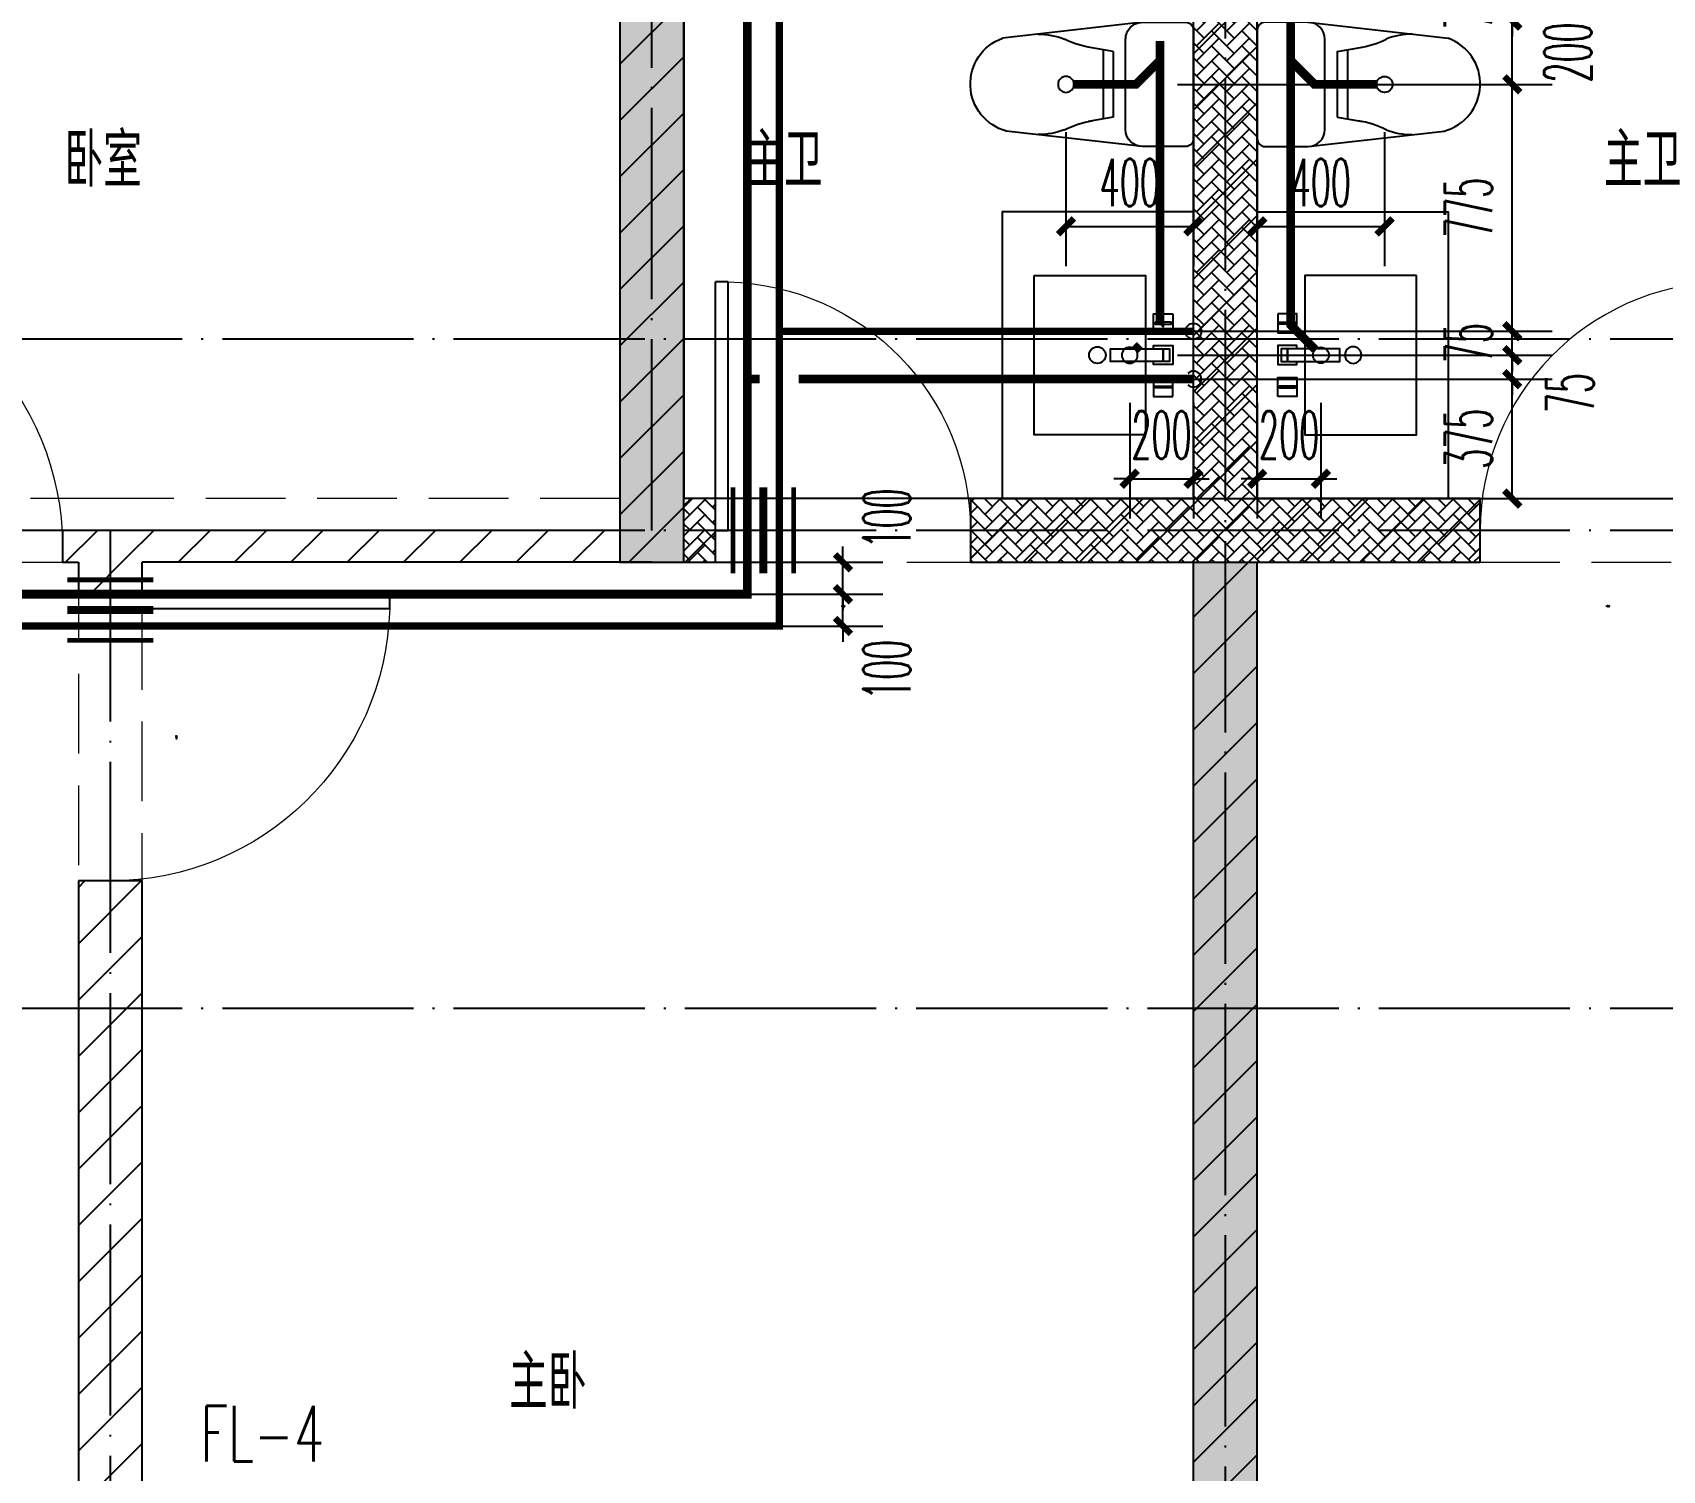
# Model space of a CAD drawing. Extents: x 27938 to 1507990, y 110129 to 923079.
# Drawn here: x 1222520 to 1227636, y 584174 to 588686 of the extents above; entities that cross this region are included whole.
import ezdxf

# ---------------------------------------------------------------- set-up
doc = ezdxf.new("R2010")
doc.units = 0
doc.header["$LTSCALE"] = 1000
doc.header["$MEASUREMENT"] = 0
doc.linetypes.add('DASH', pattern=[0.35, 0.25, -0.1])
doc.linetypes.add('DOTE', pattern=[2.42, 2, -0.2, 0.02, -0.2])
for name, color, linetype in [('----建筑底图', 8, 'Continuous'), ('COLUMN', 9, 'Continuous'), ('DIM_SYMB', 3, 'Continuous'), ('DIM_废水', 31, 'Continuous'), ('DOTE', 1, 'Continuous'), ('EQUIP_污水', 7, 'Continuous'), ('IP-bath&kitchen-JOHNSON', 4, 'Continuous'), ('LVTRY', 6, 'Continuous'), ('P-bath&kitchen-JOHNSON', 4, 'Continuous'), ('PIPE-不分区热给水', 5, 'RJ'), ('PIPE-不分区给水', 3, 'J'), ('PIPE-污水', 2, 'W'), ('PUB_HATCH', 8, 'Continuous'), ('PUB_TEXT', 4, 'Continuous'), ('VALVE_不分区给水', 7, 'Continuous'), ('VPIPE-不分区热给水', 5, 'Continuous'), ('VPIPE-不分区给水', 3, 'Continuous'), ('WALL', 9, 'Continuous'), ('WINDOW', 4, 'Continuous'), ('WINDOW_TEXT', 7, 'Continuous'), ('保温', 6, 'Continuous')]:
    doc.layers.add(name, color=color, linetype=linetype)
doc.layers.add('S-L主梁线', color=4, linetype='DASH', plot=False)
doc.styles.add('_TCH_DIM_T3', font='SIMPLEX.shx', dxfattribs={"width": 0.494118, "bigfont": 'GBCBIG.shx'})
doc.styles.add('_TCH_WINDOW', font='SIMPLEX.shx', dxfattribs={"width": 0.7, "height": 3.5, "bigfont": 'GBCBIG.shx'})
doc.styles.add('_TWT_SERIAL', font='SIMPLEX', dxfattribs={"width": 0.8, "height": 3.5, "bigfont": 'HZTXT'})
doc.styles.get("Standard").update_dxf_attribs({"font": 'gbenor.shx', "bigfont": 'gbcbig.shx'})
doc.linetypes.add('J', pattern='A,3,-0.2,["J",Standard,S=0.25,R=0,X=-0.1,Y=-0.115],-0.2', length=3.4)
doc.linetypes.add('RJ', pattern='A,3,-0.2,["RJ",Standard,S=0.25,R=0,X=-0.1,Y=-0.115],-0.35', length=3.55)
doc.linetypes.add('W', pattern='A,3,-0.2,["W",Standard,S=0.25,R=0,X=-0.1,Y=-0.115],-0.2', length=3.4)
doc.dimstyles.new('_TWT_ARCH&&50', dxfattribs={"dimtxt": 148.75, "dimasz": 50, "dimexe": 125, "dimexo": 150, "dimgap": 63.125, "dimtad": 1, "dimdec": 0, "dimzin": 0, "dimdsep": 46, "dimtxsty": '_TCH_DIM_T3', "dimblk": 'ARCHTICK', "dimcen": 0.09, "dimclrt": 7, "dimazin": 2, "dimtfac": 1, "dimtdec": 0, "dimtix": 1, "dimtmove": 2, "dimatfit": 3, "dimfxl": 100, "dimtolj": 1, "dimtzin": 0, "dimarcsym": 0})
pattern_1 = [(45, (-445516.58, -596748.81), (0, 47.4157523), [100.584, -33.528]), (135, (-445492.87, -596725.102), (3e-15, 47.4157523), [100.584, -33.528])]
pattern_2 = [(45, (0, 89.76), (-88.3884, 88.3884), [])]

# ---------------------------------------------------------------- blocks, each defined once
blk = doc.blocks.new('rrrrrrrrrrrra')
at = {"color": 0}
for p, q in [((252.6, 483.7), (-87.4, 483.7)), ((-112.4, 458.7), (-112.4, 324.3)), ((277.6, 324.3), (277.6, 458.7)), ((-112.4, 324.3), (-63.7, -103.4)), ((277.6, 324.3), (227.5, -115.6)), ((-59.1, 271.1), (224.3, 271.1)), ((-20.6, 232.4), (-34.2, 153.6)), ((185.8, 232.4), (-20.6, 232.4)), ((185.8, 232.4), (199.4, 153.6)), ((191.3, 200.5), (-26.1, 200.5))]:
    blk.add_line(p, q, dxfattribs=at)
for centre, radius, start, end in [((-87.4, 458.7), 25, 90, 180), ((252.6, 458.7), 25, 0, 90), ((-59.1, 324.3), 53.3, 180, 270), ((224.3, 324.3), 53.3, 270, 0), ((-322.6, 209.8), 293.8, 333.5369, 351.4828), ((487.8, 209.8), 293.8, 188.5172, 206.4631), ((149, -3.2), 224.1, 158.5202, 180), ((16.2, -3.2), 224.1, 0, 21.4798), ((83.8, -63.6), 152.8, 195.0773, 340.1181)]:
    blk.add_arc(centre, radius, start, end, dxfattribs=at)
blk = doc.blocks.new('A$C1E0F638F')
at = {"color": 0}
for points in [[(499.7, 435.1), (499.7, 85.1), (0, 85.1), (0, 435.1)], [(269.9, 30), (229.9, 30), (229.9, 195), (269.9, 195)], [(119.9, 0), (179.9, 0), (179.9, 60), (119.9, 60)], [(146.9, 55), (152.9, 55), (152.9, 5), (146.9, 5)], [(379.9, 0), (319.9, 0), (319.9, 60), (379.9, 60)], [(352.9, 55), (346.9, 55), (346.9, 5), (352.9, 5)], [(229.9, 30), (269.9, 30), (269.9, 10), (229.9, 10)]]:
    blk.add_lwpolyline(points, close=True, dxfattribs=at)
blk.add_lwpolyline([(269.9, 60), (279.9, 60), (279.9, 0), (219.9, 0), (219.9, 60), (229.9, 60)], dxfattribs=at)
blk.add_circle((249.9, 236.3), 26, dxfattribs=at)
blk = doc.blocks.new('$lvtry$00000171')
at = {"color": 0}
for p, q in [((-74.2, 10.6), (-10.6, 74.2)), ((-69.8, -27.4), (27.4, 69.8)), ((-53, -53), (53, 53)), ((-27.4, -69.8), (69.8, 27.4)), ((10.6, -74.2), (74.2, -10.6))]:
    blk.add_line(p, q, dxfattribs=at)
blk.add_circle((0, 0), 75, dxfattribs=at)
blk.add_point((0, 0), dxfattribs=at)
blk = doc.blocks.new('135')
blk.add_hatch(color=0).paths.add_polyline_path([(4.8, 1.8), (3.6, -1), (-4.7, 2.5), (-3.5, 5.3)])
at = {"color": 0}
for p, q in [((-6.3, 2.6), (5.4, -2.3)), ((-5.7, 2.9), (-5.2, 2.7)), ((-5.6, 18.9), (-3.4, 19.4)), ((-3.4, 19.4), (-5.5, 19.4)), ((5.2, 10.9), (-5.3, 10.9)), ((5.2, 9.7), (-5.2, 9.7)), ((-5.2, 2.7), (-3.8, 5.9)), ((-5, 10.9), (-5, 30.5)), ((-3.8, 5.9), (5.4, 2.1)), ((0, 0), (0, 39.1)), ((5.6, 18.9), (3.4, 19.3)), ((3.4, 19.3), (5.6, 19.3)), ((4.1, -1.2), (5.4, 2.1)), ((5, 10.9), (5, 32.3)), ((4.1, -1.2), (5.7, -1.8))]:
    blk.add_line(p, q, dxfattribs=at)
for centre, radius, start, end in [((6.2, 15.8), 13.5, 151.0147, 204.8403), ((13.5, 4.2), 20.5, 163.0924, 182.0012), ((-6, 3.6), 1, 184.2275, 248.4661), ((8.6, 15.5), 14.6, 166.278, 198.0953), ((13.5, 4.2), 19.5, 163.7443, 182.5269), ((-5.5, 3.3), 0.5, 181.9385, 247.2597), ((-5.2, 22.1), 0.5, 335.7643, 151.0147), ((3.8, 18.1), 9.42, 155.7643, 171.9773), ((5.2, 22.3), 0.5, 29.8425, 204.574), ((-5.9, 17.2), 11.7, 10.475, 24.574), ((29.1, 6.7), 24, 172.9439, 199.2318), ((-6.3, 15.4), 12.4, 338.6449, 16.0476), ((-6, 15.8), 13.4, 334.9111, 29.8425), ((26.4, 6.3), 20.6, 169.1454, 199.9526), ((5.9, -1.2), 1.17, 247.4597, 19.9526), ((5.9, -1.4), 0.5, 247.4597, 19.2318)]:
    blk.add_arc(centre, radius, start, end, dxfattribs=at)
blk.add_open_spline([(-5, 30.5), (-4.1, 31.3), (-2.3, 33), (0.9, 29.2), (3.5, 31.1), (5, 32.3)], degree=3, knots=[0, 0, 0, 0, 3.066329, 6.218313, 11.124135, 11.124135, 11.124135, 11.124135], dxfattribs=at)
blk = doc.blocks.new('SDFAWERAWER')
at = {"layer": 'LVTRY', "color": 0}
for p, q in [((593987.8, -1242190.5), (593978.2, -1242214)), ((594017.1, -1242202.5), (593987.8, -1242190.5)), ((594015.8, -1242220.4), (594027.2, -1242192.7)), ((594025.7, -1242203.9), (594018.5, -1242221.5)), ((594022.6, -1242211.4), (594029.8, -1242193.8)), ((594025.4, -1242210.8), (594031.1, -1242196.8)), ((594027.2, -1242192.7), (594033, -1242195.1)), ((594029.8, -1242193.8), (594031.1, -1242196.8)), ((594032.2, -1242197.2), (594033, -1242195.1)), ((594033, -1242195.1), (594034, -1242197.4)), ((594033.8, -1242197.9), (594034, -1242197.4)), ((594047.3, -1242200.9), (594035.9, -1242228.7)), ((594041.6, -1242228.5), (594051.2, -1242205)), ((594049.9, -1242202), (594043.3, -1242218.2)), ((594047.3, -1242200.9), (594049.9, -1242202)), ((594049.9, -1242202), (594051.2, -1242205)), ((593941.2, -1242210.1), (593783.7, -1242594.8)), ((593964.6, -1242219.7), (593807.2, -1242604.4)), ((593941.2, -1242210.1), (593964.6, -1242219.7)), ((594007.5, -1242226), (593978.2, -1242214)), ((594015.8, -1242220.4), (594021.7, -1242222.8)), ((594018.5, -1242221.5), (594021.5, -1242220.3)), ((594025.4, -1242210.8), (594021.5, -1242220.3)), ((594022.6, -1242220.7), (594021.7, -1242222.8)), ((594021.7, -1242222.8), (594023.9, -1242221.9)), ((594024.2, -1242221.4), (594023.9, -1242221.9)), ((594027.7, -1242234.3), (594078.4, -1242255)), ((594035.9, -1242228.7), (594038.6, -1242229.7)), ((594037.3, -1242210.8), (594088, -1242231.6)), ((594038.6, -1242229.7), (594045.2, -1242213.6)), ((594038.6, -1242229.7), (594041.6, -1242228.5)), ((594057.1, -1242246.3), (594066.7, -1242222.8)), ((593783.7, -1242594.8), (593807.2, -1242604.4)), ((593803.2, -1242641.3), (593812.8, -1242617.9)), ((593812.8, -1242617.9), (593842.2, -1242629.9)), ((593803.2, -1242641.3), (593832.6, -1242653.3)), ((593842.2, -1242629.9), (593832.6, -1242653.3)), ((593833.8, -1242656.3), (593832.6, -1242653.3)), ((593845.2, -1242628.6), (593833.8, -1242656.3)), ((593836.5, -1242657.4), (593833.8, -1242656.3)), ((593847.8, -1242629.7), (593836.5, -1242657.4)), ((593845.2, -1242628.6), (593842.2, -1242629.9)), ((593847.8, -1242629.7), (593845.2, -1242628.6)), ((593847.1, -1242661.8), (593858.5, -1242634.1)), ((593847.1, -1242661.8), (593849.8, -1242662.9)), ((593849.8, -1242662.9), (593861.2, -1242635.2)), ((593852.1, -1242661.9), (593862.1, -1242637.4)), ((593858.5, -1242634.1), (593861.2, -1242635.2)), ((593861.2, -1242635.2), (593862.1, -1242637.4))]:
    blk.add_line(p, q, dxfattribs=at)
blk.add_lwpolyline([(593823.5, -1242717), (594045.8, -1242173.9), (594036.5, -1242170.2), (593814.2, -1242713.2)], close=True, dxfattribs=at)
blk.add_arc((594075.3, -1242240), 15.3, 281.7932, 33.7019, dxfattribs=at)
for centre, major_axis, start_param, end_param in [((593974.2, -1242223.6), (3.93, 9.6), 0, 1.570796), ((593816.8, -1242608.3), (13.5, 33.1), 1.570796, 3.141593), ((593816.8, -1242608.3), (3.93, 9.6), 1.570796, 3.141593)]:
    blk.add_ellipse(centre, major_axis=major_axis, ratio=1, start_param=start_param, end_param=end_param, dxfattribs=at)
at = {"layer": 'P-bath&kitchen-JOHNSON', "color": 0, "linetype": 'DASH'}
blk.add_arc((593809.8, -1242714), 586.2, 67.5369, 157.1325, dxfattribs=at)
at = {"layer": 'LVTRY', "color": 8, "xscale": -1, "rotation": 157.7329157530927}
blk.add_blockref('135', (594045.3, -1242161.9), dxfattribs=at)
blk = doc.blocks.new('A$C5DCB2F21')
at = {"layer": 'IP-bath&kitchen-JOHNSON', "color": 0}
for p, q in [((-68.3, -213.2), (-157.7, -275)), ((68.2, -213.2), (157.6, -275)), ((-0.1, -261.4), (-0.1, -424.7))]:
    blk.add_line(p, q, dxfattribs=at)
for centre, major_axis, ratio, start_param, end_param in [((0, -178.8), (-51, 0), 0.990052, -1.36297, 4.504563), ((0, -177.8), (-26.8, 0), 0.994812, -1.167677, 4.309269)]:
    blk.add_ellipse(centre, major_axis=major_axis, ratio=ratio, start_param=start_param, end_param=end_param, dxfattribs=at)
at = {"layer": 'LVTRY', "color": 0}
for p, q in [((73.6, 0), (-73.6, 0)), ((-10.5, -173.5), (-10.5, -49.3)), ((10.6, -173.5), (10.6, -49.3))]:
    blk.add_line(p, q, dxfattribs=at)
blk.add_lwpolyline([(73.6, 0), (73.6, -15.8), (-73.6, -15.8), (-73.6, 0)], dxfattribs=at)
for points in [[(-26.3, -30.7, -0.364142), (-37.8, -15.8, -0.020495)], [(-10.5, -49.4, 0.214893), (-26.3, -30.7, 7.649644)], [(10.6, -49.3, -0.21439), (26.3, -30.7, -7.649644)], [(26.3, -30.7, 0.364142), (37.8, -15.8, 0.020495)]]:
    blk.add_lwpolyline(points, format="xyb", dxfattribs=at)
blk.add_arc((0, -173.5), 10.5, 180, 0, dxfattribs=at)
for centre, major_axis, ratio, start_param, end_param in [((0, -181.3), (53.6, 0), 0.987577, 1.76809, 7.656688), ((-12.4, -164.7), (0, 1.43), 0.85, -1.570796, 4.712389), ((-12.4, -189.2), (0, 1.43), 0.85, 4.712389, 10.995574), ((12.5, -164.7), (0, 1.43), 0.85, 4.712389, 10.995574), ((12.5, -189.2), (0, 1.43), 0.85, 4.712389, 10.995574)]:
    blk.add_ellipse(centre, major_axis=major_axis, ratio=ratio, start_param=start_param, end_param=end_param, dxfattribs=at)
blk = doc.blocks.new('GDGDRGDGRD')
at = {"layer": 'IP-bath&kitchen-JOHNSON', "color": 0}
for p, q in [((490532.6, 524228.1), (491882.6, 524228.1)), ((490532.6, 524193.1), (491182.6, 524193.1)), ((490532.6, 524183.1), (491182.6, 524183.1)), ((491182.6, 524183.1), (491182.6, 524193.1)), ((491882.6, 524183.1), (491782.6, 524183.1)), ((491782.6, 524173.1), (491782.6, 524183.1)), ((491882.6, 524173.1), (491782.6, 524173.1)), ((490532.6, 524148.1), (491882.6, 524148.1))]:
    blk.add_line(p, q, dxfattribs=at)
for points in [[(490532.6, 525048.5), (490532.6, 524148.1), (490282.6, 524148.1)], [(490482.6, 525048.5), (490482.6, 524248.1), (490282.6, 524248.1)]]:
    blk.add_lwpolyline(points, dxfattribs=at)
at = {"layer": 'LVTRY', "color": 0}
blk.add_lwpolyline([(490882.6, 522448.5), (490282.6, 522448.5), (490282.6, 523348.5), (490882.6, 523348.5)], close=True, dxfattribs=at)
at = {"layer": 'IP-bath&kitchen-JOHNSON', "color": 8}
for name, p, rotation in [('A$C5DCB2F21', (490532.6, 524673.5), 90.008488524447), ('SDFAWERAWER', (-528535.9, 1449333.6), 22.25976934310711)]:
    blk.add_blockref(name, p, dxfattribs=dict(at, rotation=rotation))
at = {"layer": 'LVTRY', "color": 8, "xscale": -0.6666666667107826, "yscale": 0.6666666667107826}
for p in [(490662.6, 524918.5), (490412.6, 524018.5)]:
    blk.add_blockref('$lvtry$00000171', p, dxfattribs=at)
at = {"layer": 'LVTRY', "color": 8, "extrusion": (0, 0, -1), "xscale": -1, "zscale": -1, "rotation": 270}
blk.add_blockref('rrrrrrrrrrrra', (-490766.3, 523665.7), dxfattribs=at)
at = {"layer": 'LVTRY', "color": 8, "xscale": -1, "rotation": 270}
blk.add_blockref('A$C1E0F638F', (490347.5, 522648.8), dxfattribs=at)
blk = doc.blocks.new('GFDGFSDFGD')
at = {"layer": 'PUB_HATCH'}
blk.add_hatch(color=256, dxfattribs=at).paths.add_polyline_path([(444216.5, 373023.7), (443716.6, 373023.7), (443716.6, 370023.7), (443916.6, 370023.7), (443916.6, 372823.7), (444216.5, 372823.7)])
at = {"layer": 'COLUMN', "color": 6}
for p, q in [((443716.6, 373023.7), (443716.6, 370023.7)), ((443916.6, 370023.7), (443916.6, 372823.7)), ((443716.6, 370023.7), (443916.6, 370023.7))]:
    blk.add_line(p, q, dxfattribs=at)
blk = doc.blocks.new('GDFGDGRD')
at = {"layer": '保温', "linetype": 'ByBlock', "ltscale": 10}
h = blk.add_hatch(dxfattribs=at)
h.set_pattern_fill('AR-HBONE', color=251, scale=55)
h.set_pattern_definition([(45, (0, 0), (0, 47.4157523), [100.584, -33.528]), (135, (23.708, 23.708), (3e-15, 47.4157523), [100.584, -33.528])])
h.paths.add_polyline_path([(443916.5, 370023.7), (443916.5, 370223.7), (444016.5, 370223.7), (444016.5, 370023.7)])
blk = doc.blocks.new('A$C718F517F')
at = {"layer": '保温', "linetype": 'ByBlock', "ltscale": 10}
h = blk.add_hatch(dxfattribs=at)
h.set_pattern_fill('AR-HBONE', color=251, scale=55)
h.set_pattern_definition(pattern_1)
edge = h.paths.add_edge_path()
edge.add_line((200, 5100), (200.1, 7700))
edge.add_line((200.1, 7700), (0.1, 7700))
edge.add_line((0.1, 7700), (0, 5100))
edge.add_line((0, 5100), (200, 5100))
h = blk.add_hatch(dxfattribs=at)
h.set_pattern_fill('AR-HBONE', color=251, scale=55)
h.set_pattern_definition(pattern_1)
edge = h.paths.add_edge_path()
edge.add_line((900, 4900), (900, 5100))
edge.add_line((900, 5100), (-700, 5100))
edge.add_line((-700, 5100), (-700, 4900))
edge.add_line((-700, 4900), (900, 4900))
at = {"layer": '保温', "linetype": 'Continuous', "ltscale": 10}
h = blk.add_hatch(dxfattribs=at)
h.set_pattern_fill('HEX', color=251, scale=10, angle=90, style=0)
h.set_pattern_definition([(90, (-503782.47, -516048.461), (-16.49778, 1e-15), [9.525, -19.05]), (210, (-503782.47, -516048.461), (8.24889, -14.2874966), [9.525, -19.05]), (150, (-503782.47, -516038.936), (-8.24889, -14.2874966), [9.525, -19.05])])
h.paths.add_polyline_path([(0.1, 0), (200.1, 0), (200, 4900), (0, 4900)])
at = {"layer": '保温', "color": 251, "linetype": 'ByBlock', "ltscale": 10}
blk.add_line((0, 4900), (200, 4900), dxfattribs=at)
blk = doc.blocks.new('$DorLib2D$00000001')
for p, q in [((0.45, 0.975), (0.5, 0.975)), ((0.45, 0), (0.45, 0.975)), ((0.5, 0), (0.5, 0.975)), ((0.5, 0), (0.45, 0))]:
    blk.add_line(p, q)
at = {"lineweight": 13}
blk.add_arc((0.475, 0), 0.975, 91.4693, 180, dxfattribs=at)
blk = doc.blocks.new('A$C149A4CC3')
at = {"layer": 'PUB_HATCH'}
h = blk.add_hatch(dxfattribs=at)
h.set_pattern_fill('普通砖', color=256, scale=50, style=0)
h.set_pattern_definition(pattern_2)
h.paths.add_polyline_path([(-1800, -16643.4), (-1900, -16710.1), (-1900, -19410.1), (-1800, -19410.1), (-1700, -19310.1), (-1700, -16710.1)])
h = blk.add_hatch(dxfattribs=at)
h.set_pattern_fill('普通砖', color=256, scale=50, style=0)
h.set_pattern_definition(pattern_2)
h.paths.add_polyline_path([(0, -19410.1), (100, -19310.1), (100, -16710.1), (0, -16643.4), (-100, -16710.1), (-100, -19310.1)])
h = blk.add_hatch(dxfattribs=at)
h.set_pattern_fill('普通砖', color=256, scale=50, style=0)
h.set_pattern_definition(pattern_2)
h.paths.add_polyline_path([(-1800, -19510.1), (-1600, -19510.1), (-1600, -19310.1), (-1700, -19310.1), (-1800, -19410.1)])
h = blk.add_hatch(dxfattribs=at)
h.set_pattern_fill('普通砖', color=256, scale=50, style=0)
h.set_pattern_definition(pattern_2)
h.paths.add_polyline_path([(-100, -19310.1), (-800, -19310.1), (-800, -19510.1), (-100, -19510.1), (0, -19410.1)])
h = blk.add_hatch(dxfattribs=at)
h.set_pattern_fill('普通砖', color=256, scale=50, style=0)
h.set_pattern_definition(pattern_2)
h.paths.add_polyline_path([(100, -19510.1), (800, -19510.1), (800, -19310.1), (100, -19310.1), (0, -19410.1)])
h = blk.add_hatch(dxfattribs=at)
h.set_pattern_fill('普通砖', color=256, scale=50, style=0)
h.set_pattern_definition(pattern_2)
h.paths.add_polyline_path([(-3500, -19410.1), (-3650, -19410.1), (-3650, -19510.1), (-3600, -19510.1), (-3500, -19476.8)])
h = blk.add_hatch(dxfattribs=at)
h.set_pattern_fill('普通砖', color=256, scale=50, style=0)
h.set_pattern_definition(pattern_2)
h.paths.add_polyline_path([(-1800, -19410.1), (-3500, -19410.1), (-3500, -19476.8), (-3400, -19510.1), (-1800, -19510.1)])
h = blk.add_hatch(dxfattribs=at)
h.set_pattern_fill('普通砖', color=256, scale=50, style=0)
h.set_pattern_definition(pattern_2)
h.paths.add_polyline_path([(0, -24476.8), (100, -24410.1), (100, -19510.1), (0, -19410.1), (-100, -19510.1), (-100, -24410.1)])
h = blk.add_hatch(dxfattribs=at)
h.set_pattern_fill('普通砖', color=256, scale=50, style=0)
h.set_pattern_definition(pattern_2)
h.paths.add_polyline_path([(-3600, -19510.1), (-3600, -19610.1), (-3400, -19610.1), (-3400, -19510.1), (-3500, -19476.8)])
h = blk.add_hatch(dxfattribs=at)
h.set_pattern_fill('普通砖', color=256, scale=50, style=0)
h.set_pattern_definition(pattern_2)
h.paths.add_polyline_path([(-3400, -23810.1), (-3400, -20510.1), (-3600, -20510.1), (-3600, -23810.1), (-3500, -23910.1)])
at = {"layer": 'DOTE', "color": 169, "linetype": 'DOTE', "ltscale": 0.3}
for p, q in [((-1800, -19410.1), (-1800, -11458)), ((0, -11458), (0, -26899.5)), ((25039.9, -18810.1), (-25818.8, -18810.1)), ((25039.9, -19410.1), (-25818.8, -19410.1)), ((-3500, -19410.1), (-3500, -26899.5)), ((25039.9, -20910.1), (-25818.8, -20910.1))]:
    blk.add_line(p, q, dxfattribs=at)
at = {"layer": 'WALL', "color": 8}
for p, q in [((-1900, -16710.1), (-1900, -19410.1)), ((-1700, -16710.1), (-1700, -19310.1)), ((-100, -19310.1), (-100, -16710.1)), ((100, -19310.1), (100, -16710.1)), ((-1600, -19310.1), (-1700, -19310.1)), ((-1600, -19510.1), (-1600, -19310.1)), ((-100, -19310.1), (-800, -19310.1)), ((-800, -19310.1), (-800, -19510.1)), ((800, -19310.1), (100, -19310.1)), ((800, -19510.1), (800, -19310.1)), ((-3500, -19410.1), (-3650, -19410.1)), ((-3650, -19410.1), (-3650, -19510.1)), ((-1900, -19410.1), (-3500, -19410.1)), ((-3650, -19510.1), (-3600, -19510.1)), ((-3600, -19510.1), (-3600, -19610.1)), ((-1800, -19510.1), (-3400, -19510.1)), ((-3400, -19610.1), (-3400, -19510.1)), ((-1800, -19510.1), (-1600, -19510.1)), ((-800, -19510.1), (-100, -19510.1)), ((-100, -24410.1), (-100, -19510.1)), ((100, -24410.1), (100, -19510.1)), ((100, -19510.1), (800, -19510.1)), ((-3600, -19610.1), (-3400, -19610.1)), ((-3400, -20510.1), (-3600, -20510.1)), ((-3600, -20510.1), (-3600, -23810.1)), ((-3400, -23810.1), (-3400, -20510.1))]:
    blk.add_line(p, q, dxfattribs=at)
at = {"layer": 'WINDOW', "color": 8}
for p, q in [((-800, -19310.1), (-1600, -19310.1)), ((800, -19310.1), (1600, -19310.1))]:
    blk.add_line(p, q, dxfattribs=at)
at = {"color": 8}
for name, p in [('GFDGFSDFGD', (-445616.6, -389533.8)), ('GDFGDGRD', (-445616.6, -389533.8)), ('A$C718F517F', (-100, -24410.1)), ('GDGDRGDGRD', (-490182.5, -541758.5))]:
    blk.add_blockref(name, p, dxfattribs=at)
at = {"color": 8, "xscale": -1}
blk.add_blockref('GDGDRGDGRD', (490182.4, -541758.5), dxfattribs=at)
at = {"layer": 'WINDOW', "color": 8}
ref = blk.add_blockref('$DorLib2D$00000001', (-4100, -19460.1), dxfattribs=dict(at, xscale=900, yscale=-900, zscale=900, rotation=179.9999999967761))
ref.add_attrib('A', 'M0922', (-4104.9, -19651.9), dxfattribs={"layer": 'WINDOW_TEXT', "color": 8, "ltscale": 0.5, "height": 4.25, "rotation": 360, "style": '_TCH_WINDOW', "width": 0.494118})
ref = blk.add_blockref('$DorLib2D$00000001', (-1200, -19410.1), dxfattribs=dict(at, xscale=800, yscale=-800, zscale=800, rotation=179.9999999939821))
ref.add_attrib('A', 'M0822', (-1204.9, -19649.7), dxfattribs={"layer": 'WINDOW_TEXT', "color": 8, "ltscale": 0.5, "height": 4.25, "rotation": 360, "style": '_TCH_WINDOW', "width": 0.494118})
ref = blk.add_blockref('$DorLib2D$00000001', (1200, -19410.1), dxfattribs=dict(at, xscale=800, yscale=800, zscale=800, rotation=6.01791841182132e-09))
ref.add_attrib('A', 'M0822', (1195.1, -19649.7), dxfattribs={"layer": 'WINDOW_TEXT', "color": 8, "ltscale": 0.5, "height": 4.25, "rotation": 0, "style": '_TCH_WINDOW', "width": 0.494118})
ref = blk.add_blockref('$DorLib2D$00000001', (-3500, -20060.1), dxfattribs=dict(at, xscale=900, yscale=-900, zscale=900, rotation=89.99999999870155))
ref.add_attrib('A', 'M0922', (-3290, -20065), dxfattribs={"layer": 'WINDOW_TEXT', "color": 8, "ltscale": 0.5, "height": 4.25, "rotation": 90, "style": '_TCH_WINDOW', "width": 0.494118})
at = {"layer": 'PUB_TEXT', "color": 8}
for s, p in [('卧室', (-3643.6, -18332.3)), ('主卫', (-1506.7, -18332.3)), ('主卫', (1188.7, -18332.3)), ('主卧', (-2248, -22167.6))]:
    blk.add_text(s, height=168.79, dxfattribs=at).set_placement(p)
blk = doc.blocks.new('A$C63B2058D')
at = {"layer": 'S-L主梁线', "color": 0, "linetype": 'DASH', "lineweight": 18}
for p, q in [((13550, 4100), (13550, 1500)), ((13750, 1500), (13750, 4100)), ((10150, 1500), (9050, 1500)), ((11750, 1500), (10150, 1500)), ((13550, 1500), (11950, 1500)), ((15350, 1500), (13750, 1500)), ((9050, 1300), (10050, 1300)), ((10050, 1300), (10050, -1550)), ((10250, 1300), (11750, 1300)), ((10250, -1550), (10250, 1300)), ((11950, 1300), (13550, 1300)), ((13550, 1300), (13550, -3000)), ((13750, -3000), (13750, 1300)), ((13750, 1300), (15350, 1300))]:
    blk.add_line(p, q, dxfattribs=at)
blk = doc.blocks.new('$VALVE$00000533')
at = {"ltscale": 0.5, "const_width": 25}
for points in [[(-225, 75), (225, 75)], [(-225, -75), (225, -75)]]:
    blk.add_lwpolyline(points, dxfattribs=at)
blk = doc.blocks.new('_ArchTick')
at = {"color": 0, "linetype": 'ByBlock', "const_width": 0.4}
blk.add_lwpolyline([(-0.5, -0.5), (0.5, 0.5)], dxfattribs=at)
blk = doc.blocks.new('*D465')
at = {"layer": 'Defpoints', "color": 0}
for p in [(1226363.7, 587674), (1226563.7, 587674), (1226563.7, 587286.1)]:
    blk.add_point(p, dxfattribs=at)
at = {"layer": 'DIM_SYMB', "color": 0, "lineweight": -2}
for p, q in [((1226363.7, 587524), (1226363.7, 587161.1)), ((1226563.7, 587524), (1226563.7, 587161.1)), ((1226363.7, 587286.1), (1226313.7, 587286.1)), ((1226363.7, 587286.1), (1226563.7, 587286.1)), ((1226563.7, 587286.1), (1226613.7, 587286.1))]:
    blk.add_line(p, q, dxfattribs=at)
at = {"layer": 'DIM_SYMB', "color": 0, "lineweight": -2, "xscale": 50, "yscale": 50, "zscale": 50}
blk.add_blockref('_ArchTick', (1226363.7, 587286.1), dxfattribs=at)
at = {"layer": 'DIM_SYMB', "color": 0, "lineweight": -2, "xscale": 50, "yscale": 50, "zscale": 50, "rotation": 180}
blk.add_blockref('_ArchTick', (1226563.7, 587286.1), dxfattribs=at)
at = {"layer": 'DIM_SYMB', "color": 7, "insert": (1226463.7, 587423.6), "char_height": 148.75, "attachment_point": 5, "style": '_TCH_DIM_T3'}
blk.add_mtext('\\A1;200', dxfattribs=at)
blk = doc.blocks.new('*D466')
at = {"layer": 'Defpoints', "color": 0}
for p in [(1226363.6, 588524), (1226763.6, 588524), (1226763.6, 588078.3)]:
    blk.add_point(p, dxfattribs=at)
at = {"layer": 'DIM_SYMB', "color": 0, "lineweight": -2}
for p, q in [((1226363.6, 588374), (1226363.6, 587953.3)), ((1226763.6, 588374), (1226763.6, 587953.3)), ((1226363.6, 588078.3), (1226763.6, 588078.3))]:
    blk.add_line(p, q, dxfattribs=at)
at = {"layer": 'DIM_SYMB', "color": 0, "lineweight": -2, "xscale": 50, "yscale": 50, "zscale": 50, "rotation": 180}
blk.add_blockref('_ArchTick', (1226363.6, 588078.3), dxfattribs=at)
at = {"layer": 'DIM_SYMB', "color": 0, "lineweight": -2, "xscale": 50, "yscale": 50, "zscale": 50}
blk.add_blockref('_ArchTick', (1226763.6, 588078.3), dxfattribs=at)
at = {"layer": 'DIM_SYMB', "color": 7, "insert": (1226563.6, 588215.8), "char_height": 148.75, "attachment_point": 5, "style": '_TCH_DIM_T3'}
blk.add_mtext('\\A1;400', dxfattribs=at)
blk = doc.blocks.new('*D561')
at = {"layer": 'Defpoints', "color": 0}
for p in [(1224500.8, 586924), (1225063.6, 586924), (1224500.8, 586824)]:
    blk.add_point(p, dxfattribs=at)
at = {"layer": 'DIM_SYMB', "color": 0, "lineweight": -2}
for p, q in [((1225063.6, 586924), (1225063.6, 586974)), ((1224650.8, 586924), (1225188.6, 586924)), ((1225063.6, 586824), (1225063.6, 586924)), ((1224650.8, 586824), (1225188.6, 586824)), ((1225063.6, 586824), (1225063.6, 586774))]:
    blk.add_line(p, q, dxfattribs=at)
at = {"layer": 'DIM_SYMB', "color": 0, "lineweight": -2, "xscale": 50, "yscale": 50, "zscale": 50}
for p, rotation in [((1225063.6, 586924), 270), ((1225063.6, 586824), 90)]:
    blk.add_blockref('_ArchTick', p, dxfattribs=dict(at, rotation=rotation))
at = {"layer": 'DIM_SYMB', "color": 7, "insert": (1225201.1, 586686.5), "char_height": 148.75, "attachment_point": 5, "rotation": 90, "style": '_TCH_DIM_T3'}
blk.add_mtext('\\A1;100', dxfattribs=at)
blk = doc.blocks.new('*D562')
at = {"layer": 'Defpoints', "color": 0}
for p in [(1224500.8, 587024), (1225063.6, 587024), (1224500.8, 586924)]:
    blk.add_point(p, dxfattribs=at)
at = {"layer": 'DIM_SYMB', "color": 0, "lineweight": -2}
for p, q in [((1225063.6, 587024), (1225063.6, 587074)), ((1224650.8, 587024), (1225188.6, 587024)), ((1225063.6, 586924), (1225063.6, 587024)), ((1224650.8, 586924), (1225188.6, 586924)), ((1225063.6, 586924), (1225063.6, 586874))]:
    blk.add_line(p, q, dxfattribs=at)
at = {"layer": 'DIM_SYMB', "color": 0, "lineweight": -2, "xscale": 50, "yscale": 50, "zscale": 50}
for p, rotation in [((1225063.6, 587024), 270), ((1225063.6, 586924), 90)]:
    blk.add_blockref('_ArchTick', p, dxfattribs=dict(at, rotation=rotation))
at = {"layer": 'DIM_SYMB', "color": 7, "insert": (1225201.1, 587161.5), "char_height": 148.75, "attachment_point": 5, "rotation": 90, "style": '_TCH_DIM_T3'}
blk.add_mtext('\\A1;100', dxfattribs=at)
blk = doc.blocks.new('*D588')
at = {"layer": 'Defpoints', "color": 0}
for p in [(1225963.5, 587674), (1226163.5, 587674), (1226163.5, 587286.1)]:
    blk.add_point(p, dxfattribs=at)
at = {"layer": 'DIM_SYMB', "color": 0, "lineweight": -2}
for p, q in [((1225963.5, 587524), (1225963.5, 587161.1)), ((1226163.5, 587524), (1226163.5, 587161.1)), ((1225963.5, 587286.1), (1225913.5, 587286.1)), ((1225963.5, 587286.1), (1226163.5, 587286.1)), ((1226163.5, 587286.1), (1226213.5, 587286.1))]:
    blk.add_line(p, q, dxfattribs=at)
at = {"layer": 'DIM_SYMB', "color": 0, "lineweight": -2, "xscale": 50, "yscale": 50, "zscale": 50}
blk.add_blockref('_ArchTick', (1225963.5, 587286.1), dxfattribs=at)
at = {"layer": 'DIM_SYMB', "color": 0, "lineweight": -2, "xscale": 50, "yscale": 50, "zscale": 50, "rotation": 180}
blk.add_blockref('_ArchTick', (1226163.5, 587286.1), dxfattribs=at)
at = {"layer": 'DIM_SYMB', "color": 7, "insert": (1226063.5, 587423.6), "char_height": 148.75, "attachment_point": 5, "style": '_TCH_DIM_T3'}
blk.add_mtext('\\A1;200', dxfattribs=at)
blk = doc.blocks.new('*D594')
at = {"layer": 'Defpoints', "color": 0}
for p in [(1225963.5, 588794), (1227164.3, 588794), (1225963.5, 588724)]:
    blk.add_point(p, dxfattribs=at)
at = {"layer": 'DIM_SYMB', "color": 0, "lineweight": -2}
for p, q in [((1227164.3, 588794), (1227164.3, 588844)), ((1226113.5, 588794), (1227289.3, 588794)), ((1227164.3, 588724), (1227164.3, 588794)), ((1226113.5, 588724), (1227289.3, 588724)), ((1227164.3, 588724), (1227164.3, 588674))]:
    blk.add_line(p, q, dxfattribs=at)
at = {"layer": 'DIM_SYMB', "color": 0, "lineweight": -2, "xscale": 50, "yscale": 50, "zscale": 50}
for p, rotation in [((1227164.3, 588794), 270), ((1227164.3, 588724), 90)]:
    blk.add_blockref('_ArchTick', p, dxfattribs=dict(at, rotation=rotation))
at = {"layer": 'DIM_SYMB', "color": 7, "insert": (1227026.8, 588759), "char_height": 148.75, "attachment_point": 5, "rotation": 90, "style": '_TCH_DIM_T3'}
blk.add_mtext('\\A1;70', dxfattribs=at)
blk = doc.blocks.new('*D595')
at = {"layer": 'Defpoints', "color": 0}
for p in [(1225963.5, 588724), (1227164.3, 588724), (1225963.5, 588524)]:
    blk.add_point(p, dxfattribs=at)
at = {"layer": 'DIM_SYMB', "color": 0, "lineweight": -2}
for p, q in [((1226113.5, 588724), (1227289.3, 588724)), ((1227164.3, 588524), (1227164.3, 588724)), ((1226113.5, 588524), (1227289.3, 588524))]:
    blk.add_line(p, q, dxfattribs=at)
at = {"layer": 'DIM_SYMB', "color": 0, "lineweight": -2, "xscale": 50, "yscale": 50, "zscale": 50}
for p, rotation in [((1227164.3, 588724), 90), ((1227164.3, 588524), 270)]:
    blk.add_blockref('_ArchTick', p, dxfattribs=dict(at, rotation=rotation))
at = {"layer": 'DIM_SYMB', "color": 7, "insert": (1227338.5, 588624), "char_height": 148.75, "attachment_point": 5, "rotation": 90, "style": '_TCH_DIM_T3'}
blk.add_mtext('\\A1;200', dxfattribs=at)
blk = doc.blocks.new('*D596')
at = {"layer": 'Defpoints', "color": 0}
for p in [(1225963.5, 588524), (1227164.3, 588524), (1225963.5, 587749)]:
    blk.add_point(p, dxfattribs=at)
at = {"layer": 'DIM_SYMB', "color": 0, "lineweight": -2}
for p, q in [((1226113.5, 588524), (1227289.3, 588524)), ((1227164.3, 587749), (1227164.3, 588524)), ((1226113.5, 587749), (1227289.3, 587749))]:
    blk.add_line(p, q, dxfattribs=at)
at = {"layer": 'DIM_SYMB', "color": 0, "lineweight": -2, "xscale": 50, "yscale": 50, "zscale": 50}
for p, rotation in [((1227164.3, 588524), 90), ((1227164.3, 587749), 270)]:
    blk.add_blockref('_ArchTick', p, dxfattribs=dict(at, rotation=rotation))
at = {"layer": 'DIM_SYMB', "color": 7, "insert": (1227026.8, 588136.5), "char_height": 148.75, "attachment_point": 5, "rotation": 90, "style": '_TCH_DIM_T3'}
blk.add_mtext('\\A1;775', dxfattribs=at)
blk = doc.blocks.new('*D597')
at = {"layer": 'Defpoints', "color": 0}
for p in [(1225963.5, 587749), (1227164.3, 587749), (1225963.5, 587674)]:
    blk.add_point(p, dxfattribs=at)
at = {"layer": 'DIM_SYMB', "color": 0, "lineweight": -2}
for p, q in [((1227164.3, 587749), (1227164.3, 587799)), ((1226113.5, 587749), (1227289.3, 587749)), ((1227164.3, 587674), (1227164.3, 587749)), ((1226113.5, 587674), (1227289.3, 587674)), ((1227164.3, 587674), (1227164.3, 587624))]:
    blk.add_line(p, q, dxfattribs=at)
at = {"layer": 'DIM_SYMB', "color": 0, "lineweight": -2, "xscale": 50, "yscale": 50, "zscale": 50}
for p, rotation in [((1227164.3, 587749), 270), ((1227164.3, 587674), 90)]:
    blk.add_blockref('_ArchTick', p, dxfattribs=dict(at, rotation=rotation))
at = {"layer": 'DIM_SYMB', "color": 7, "insert": (1227026.8, 587711.5), "char_height": 148.75, "attachment_point": 5, "rotation": 90, "style": '_TCH_DIM_T3'}
blk.add_mtext('\\A1;75', dxfattribs=at)
blk = doc.blocks.new('*D598')
at = {"layer": 'Defpoints', "color": 0}
for p in [(1225963.5, 587674), (1227164.3, 587674), (1225963.5, 587599)]:
    blk.add_point(p, dxfattribs=at)
at = {"layer": 'DIM_SYMB', "color": 0, "lineweight": -2}
for p, q in [((1227164.3, 587674), (1227164.3, 587724)), ((1226113.5, 587674), (1227289.3, 587674)), ((1227164.3, 587599), (1227164.3, 587674)), ((1226113.5, 587599), (1227289.3, 587599)), ((1227164.3, 587599), (1227164.3, 587549))]:
    blk.add_line(p, q, dxfattribs=at)
at = {"layer": 'DIM_SYMB', "color": 0, "lineweight": -2, "xscale": 50, "yscale": 50, "zscale": 50}
for p, rotation in [((1227164.3, 587674), 270), ((1227164.3, 587599), 90)]:
    blk.add_blockref('_ArchTick', p, dxfattribs=dict(at, rotation=rotation))
at = {"layer": 'DIM_SYMB', "color": 7, "insert": (1227345.6, 587555), "char_height": 148.75, "attachment_point": 5, "rotation": 90, "style": '_TCH_DIM_T3'}
blk.add_mtext('\\A1;75', dxfattribs=at)
blk = doc.blocks.new('*D599')
at = {"layer": 'Defpoints', "color": 0}
for p in [(1225963.5, 587599), (1227164.3, 587599), (1225963.5, 587224)]:
    blk.add_point(p, dxfattribs=at)
at = {"layer": 'DIM_SYMB', "color": 0, "lineweight": -2}
for p, q in [((1226113.5, 587599), (1227289.3, 587599)), ((1227164.3, 587224), (1227164.3, 587599)), ((1226113.5, 587224), (1227289.3, 587224))]:
    blk.add_line(p, q, dxfattribs=at)
at = {"layer": 'DIM_SYMB', "color": 0, "lineweight": -2, "xscale": 50, "yscale": 50, "zscale": 50}
for p, rotation in [((1227164.3, 587599), 90), ((1227164.3, 587224), 270)]:
    blk.add_blockref('_ArchTick', p, dxfattribs=dict(at, rotation=rotation))
at = {"layer": 'DIM_SYMB', "color": 7, "insert": (1227026.8, 587411.5), "char_height": 148.75, "attachment_point": 5, "rotation": 90, "style": '_TCH_DIM_T3'}
blk.add_mtext('\\A1;375', dxfattribs=at)
blk = doc.blocks.new('*D600')
at = {"layer": 'Defpoints', "color": 0}
for p in [(1225763.6, 588524), (1226163.6, 588524), (1226163.6, 588078.3)]:
    blk.add_point(p, dxfattribs=at)
at = {"layer": 'DIM_SYMB', "color": 0, "lineweight": -2}
for p, q in [((1225763.6, 588374), (1225763.6, 587953.3)), ((1226163.6, 588374), (1226163.6, 587953.3)), ((1225763.6, 588078.3), (1226163.6, 588078.3))]:
    blk.add_line(p, q, dxfattribs=at)
at = {"layer": 'DIM_SYMB', "color": 0, "lineweight": -2, "xscale": 50, "yscale": 50, "zscale": 50, "rotation": 180}
blk.add_blockref('_ArchTick', (1225763.6, 588078.3), dxfattribs=at)
at = {"layer": 'DIM_SYMB', "color": 0, "lineweight": -2, "xscale": 50, "yscale": 50, "zscale": 50}
blk.add_blockref('_ArchTick', (1226163.6, 588078.3), dxfattribs=at)
at = {"layer": 'DIM_SYMB', "color": 7, "insert": (1225963.6, 588215.8), "char_height": 148.75, "attachment_point": 5, "style": '_TCH_DIM_T3'}
blk.add_mtext('\\A1;400', dxfattribs=at)
blk = doc.blocks.new('$TwtSys$00000147')
blk.add_circle((0, 0, 0), 25)

msp = doc.modelspace()

# ---------------------------------------------------------------- block references
at = {"layer": '----建筑底图'}
msp.add_blockref('A$C149A4CC3', (1226263.6, 606534.1), dxfattribs=at)

# ---------------------------------------------------------------- next in the draw order: hatches: boundary and pattern name
at = {"layer": 'PIPE-不分区热给水'}
for points in [[(1224863.6, 586824), (1224863.6, 586812.7), (1224874.9, 586812.7)], [(1224863.6, 586824), (1224874.9, 586824), (1224874.9, 586812.7)]]:
    msp.add_hatch(color=256, dxfattribs=at).paths.add_polyline_path(points)
at = {"layer": 'PIPE-不分区给水'}
for points in [[(1224763.6, 586924), (1224777.4, 586924), (1224777.4, 586910.2)], [(1224763.6, 586924), (1224763.6, 586910.2), (1224777.4, 586910.2)]]:
    msp.add_hatch(color=256, dxfattribs=at).paths.add_polyline_path(points)
at = {"layer": 'PIPE-污水'}
for points in [[(1225983.5, 588524), (1225983.5, 588510.2), (1225989.2, 588510.2)], [(1225983.5, 588524), (1225993.2, 588514.3), (1225989.2, 588510.2)], [(1226543.7, 588524), (1226534, 588514.3), (1226538, 588510.2)], [(1226543.7, 588524), (1226543.7, 588510.2), (1226538, 588510.2)], [(1226058.5, 587769), (1226072.3, 587769), (1226072.3, 587763.3)], [(1226058.5, 587769), (1226068.2, 587759.3), (1226072.3, 587763.3)], [(1226468.7, 587769), (1226455, 587769), (1226455, 587763.3)], [(1226468.7, 587769), (1226459, 587759.3), (1226455, 587763.3)]]:
    msp.add_hatch(color=256, dxfattribs=at).paths.add_polyline_path(points)

# ---------------------------------------------------------------- next in the draw order: linework, layer by layer
at = {"layer": 'PIPE-不分区热给水', "ltscale": 0.25, "const_width": 22.5}
for points in [[(1224863.6, 589524.2), (1224863.6, 587749)], [(1226163.5, 587749), (1224863.6, 587749)], [(1224863.6, 587749), (1224863.6, 586824)]]:
    msp.add_lwpolyline(points, dxfattribs=at)
at = {"layer": 'PIPE-不分区热给水', "ltscale": 0.35, "const_width": 22.5}
msp.add_lwpolyline([(1224863.6, 586824), (1221163.6, 586824)], dxfattribs=at)
at = {"layer": 'PIPE-不分区给水', "ltscale": 0.25, "const_width": 27.5}
for points in [[(1224763.6, 587599), (1224763.6, 588724)], [(1224802.4, 587599), (1224763.6, 587599)], [(1224763.6, 586924), (1224763.6, 587599)], [(1226163.5, 587599), (1224924.9, 587599)], [(1224763.6, 586924), (1221263.6, 586924)]]:
    msp.add_lwpolyline(points, dxfattribs=at)
at = {"layer": 'PIPE-污水', "ltscale": 0.25, "const_width": 27.5}
for points in [[(1226468.7, 588599), (1226468.7, 588819)], [(1226058.5, 588599), (1226058.5, 588660.2)], [(1225983.5, 588524), (1226058.5, 588599)], [(1226058.5, 587769), (1226058.5, 588599)], [(1226468.7, 587769), (1226468.7, 588599)], [(1226543.7, 588524), (1226468.7, 588599)], [(1225983.5, 588524), (1225788.6, 588524)], [(1226543.7, 588524), (1226738.6, 588524)], [(1226468.7, 587769), (1226546, 587691.7)], [(1225995.2, 587705.7), (1225981.2, 587691.7)]]:
    msp.add_lwpolyline(points, dxfattribs=at)
at = {"layer": 'VPIPE-不分区热给水'}
msp.add_circle((1226163.5, 587749), 25, dxfattribs=at)
at = {"layer": 'VPIPE-不分区给水'}
msp.add_arc((1226163.5, 587599), 25, 225, 135, dxfattribs=at)

# ---------------------------------------------------------------- next in the draw order: block references
at = {"layer": 'EQUIP_污水', "yscale": -1}
for p, rotation in [((1225763.6, 588524), 180), ((1225763.6, 588524), 180.0000000000155), ((1225763.6, 588524), 180), ((1225963.5, 587674), 180), ((1225963.5, 587674), 180.0000000000155), ((1225963.5, 587674), 180)]:
    msp.add_blockref('$TwtSys$00000147', p, dxfattribs=dict(at, rotation=rotation))
at = {"layer": 'EQUIP_污水'}
for p in [(1226763.6, 588524), (1226763.6, 588524), (1226563.7, 587674), (1226563.7, 587674)]:
    msp.add_blockref('$TwtSys$00000147', p, dxfattribs=at)
at = {"layer": 'EQUIP_污水', "rotation": 359.9999999999845}
for p in [(1226763.6, 588524), (1226563.7, 587674)]:
    msp.add_blockref('$TwtSys$00000147', p, dxfattribs=at)
at = {"layer": 'S-L主梁线', "color": 225, "linetype": 'ByBlock', "lineweight": 18}
msp.add_blockref('A$C63B2058D', (1212613.6, 585724), dxfattribs=at)
at = {"layer": 'VALVE_不分区给水', "xscale": 0.6, "yscale": -0.6, "zscale": 0.6}
for p, rotation in [((1224763.6, 587124), 89.99999999277603), ((1224863.6, 587124), 89.99999999277603), ((1222763.6, 586924), 179.9999999927761), ((1222763.6, 586824), 179.9999999927761)]:
    msp.add_blockref('$VALVE$00000533', p, dxfattribs=dict(at, rotation=rotation))

# ---------------------------------------------------------------- next in the draw order: texts
at = {"layer": 'DIM_废水', "color": 7, "style": '_TWT_SERIAL', "width": 0.64}
msp.add_text('FL-4', height=175, dxfattribs=at).set_placement((1223046.9, 584201.6))

# ---------------------------------------------------------------- next in the draw order: dimensions: what is measured, and where the dimension line sits
at = {"layer": 'DIM_SYMB'}
for p1, p2, distance, picture, middle in [((1225963.5, 588724), (1225963.5, 588794), -1200.8, '*D594', (1227026.8, 588759)), ((1225763.6, 588524), (1226163.6, 588524), -445.7, '*D600', (1225963.6, 588215.8)), ((1225963.5, 587749), (1225963.5, 588524), -1200.8, '*D596', (1227026.8, 588136.5)), ((1226363.6, 588524), (1226763.6, 588524), -445.7, '*D466', (1226563.6, 588215.8)), ((1225963.5, 587674), (1225963.5, 587749), -1200.8, '*D597', (1227026.8, 587711.5)), ((1225963.5, 587674), (1226163.5, 587674), -387.9, '*D588', (1226063.5, 587423.6)), ((1226363.7, 587674), (1226563.7, 587674), -387.9, '*D465', (1226463.7, 587423.6)), ((1225963.5, 587224), (1225963.5, 587599), -1200.8, '*D599', (1227026.8, 587411.5))]:
    dim = msp.add_aligned_dim(p1=p1, p2=p2, distance=distance, dimstyle='_TWT_ARCH&&50', dxfattribs=at)
    dim.commit()
    dim.dimension.update_dxf_attribs({"geometry": picture, "text_midpoint": middle})
for base, p1, p2, picture, middle in [((1227164.3, 588724), (1225963.5, 588524), (1225963.5, 588724), '*D595', (1227338.5, 588624)), ((1227164.3, 587674), (1225963.5, 587599), (1225963.5, 587674), '*D598', (1227345.6, 587555)), ((1225063.6, 587024), (1224500.8, 586924), (1224500.8, 587024), '*D562', (1225201.1, 587161.5)), ((1225063.6, 586924), (1224500.8, 586824), (1224500.8, 586924), '*D561', (1225201.1, 586686.5))]:
    dim = msp.add_linear_dim(base=base, p1=p1, p2=p2, angle=90, dimstyle='_TWT_ARCH&&50', dxfattribs=at)
    dim.commit()
    dim.dimension.update_dxf_attribs({"geometry": picture, "text_midpoint": middle, "dimtype": 129})

doc.saveas('drawing.dxf')
